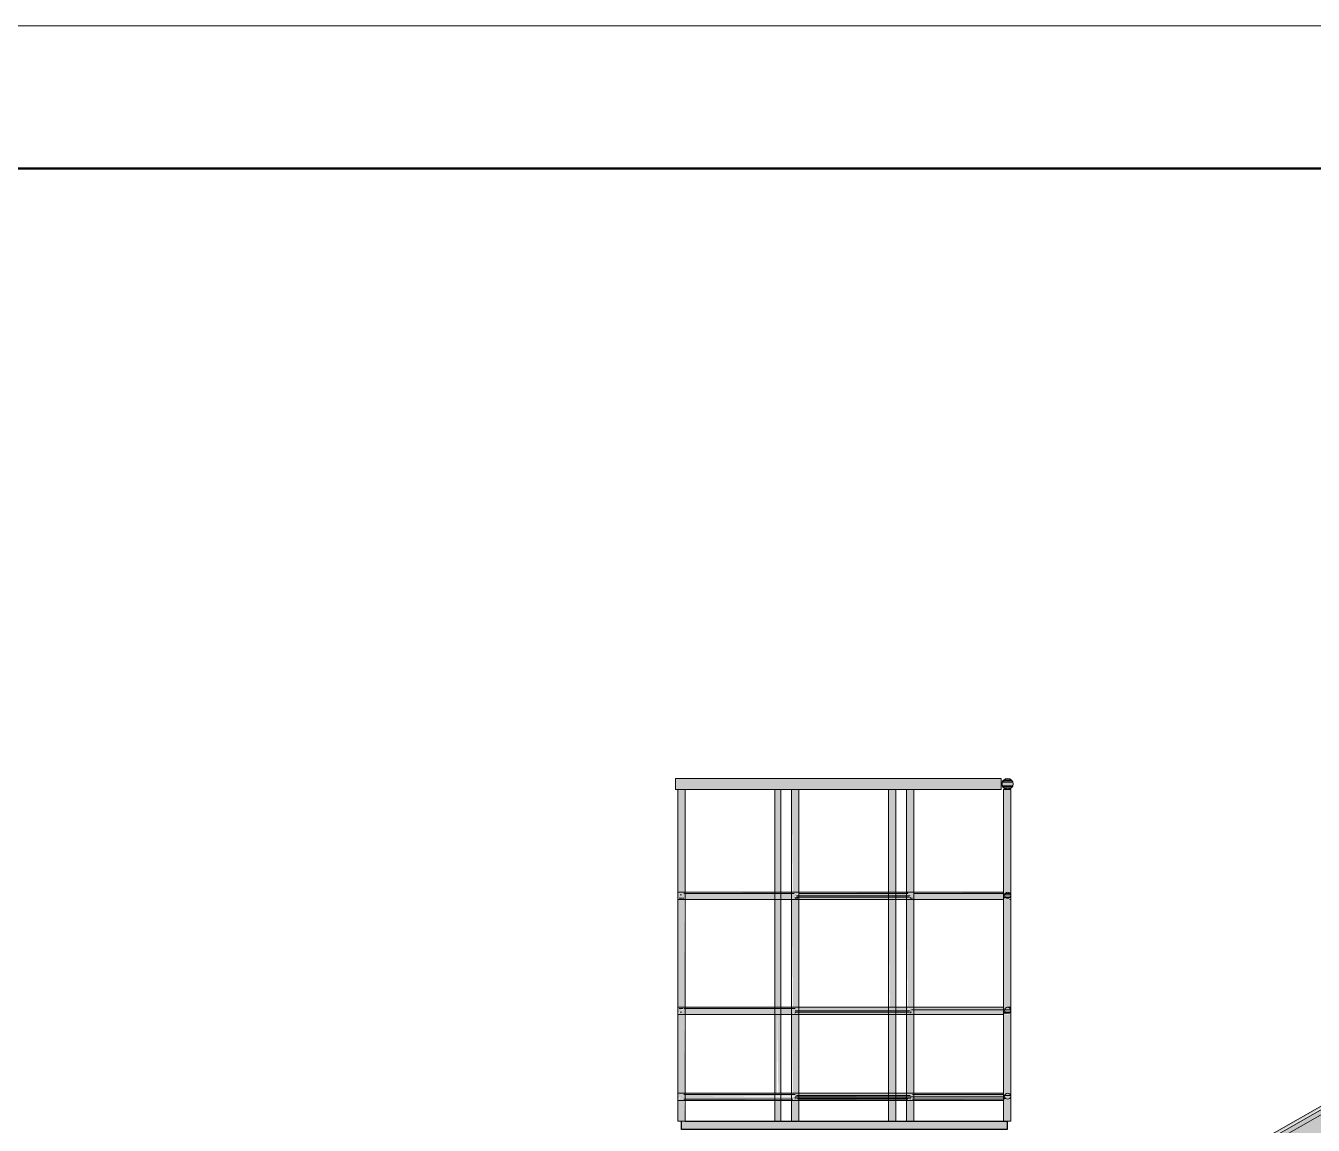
# Model space of a CAD drawing. Header units: millimetres. Extents: x -11345 to 411485, y -9810 to 73012.
# Drawn here: x 352207 to 356710, y 46903 to 50749 of the extents above; entities that cross this region are included whole.
import ezdxf

# ---------------------------------------------------------------- set-up
doc = ezdxf.new("R2010")
doc.units = ezdxf.units.MM
for name, color, linetype in [('PDF _Линии', 7, 'Continuous'), ('PDF _Основная надпись', 7, 'Continuous'), ('PDF _Перекрытие', 7, 'Continuous')]:
    doc.layers.add(name, color=color, linetype=linetype)
doc.layers.add('PDF _Ограждение', color=7, linetype='Continuous', true_color=0x7f7f7f)

msp = doc.modelspace()

# ---------------------------------------------------------------- hatches: boundary and pattern name
at = {"layer": 'PDF _Ограждение', "transparency": 33554559}
h = msp.add_hatch(color=256, dxfattribs=at)
h.paths.add_polyline_path([(354936.76906, 46989.74038), (355292.34428, 46993.97342), (355288.11124, 46989.74038), (355288.11124, 46917.77873), (355313.50947, 46917.77873), (355313.50947, 46989.74038), (355351.60682, 46989.74038), (355626.75431, 46993.97342), (355626.75431, 46917.77873), (355652.15254, 46917.77873), (355652.15254, 47696.65779), (355647.9195, 47692.42475), (355643.68646, 47692.42475), (355652.15254, 47700.89082), (355652.15254, 48077.63124), (355647.9195, 48077.63124), (355647.9195, 48081.86427), (355652.15254, 48081.86427), (355656.38558, 48086.09731), (355660.61862, 48090.33035), (355660.61862, 48103.02947), (355656.38558, 48107.2625), (355647.9195, 48115.72858), (355630.98735, 48115.72858), (355626.75431, 48111.49554), (355622.52127, 48107.2625), (355618.28823, 48103.02947), (355618.28823, 48115.72858), (354479.60092, 48115.72858), (354479.60092, 48077.63124), (354488.067, 48077.63124), (354488.067, 47717.82298), (354492.30003, 47713.58994), (354488.067, 47713.58994), (354488.067, 47294.51914), (354496.53307, 47298.75218), (354492.30003, 47294.51914), (354488.067, 47290.2861), (354488.067, 46993.97342), (354496.53307, 47002.4395), (354496.53307, 46998.20646), (354492.30003, 46993.97342), (354488.067, 46993.97342), (354488.067, 46917.77873), (354513.46523, 46917.77873), (354509.23219, 46989.74038), (354509.23219, 46993.97342), (354513.46523, 46993.97342), (354513.46523, 46989.74038), (354560.02865, 46989.74038), (354890.20564, 46993.97342), (354894.43868, 46993.97342), (354894.43868, 46998.20646), (354898.67172, 47002.4395), (354513.46523, 47002.4395), (354898.67172, 47006.67253), (354898.67172, 47002.4395), (355300.81036, 47006.67253), (355300.81036, 47002.4395), (354898.67172, 47002.4395), (354894.43868, 46993.97342), (354885.9726, 46989.74038), (354885.9726, 46917.77873), (354911.37083, 46917.77873), (354911.37083, 46989.74038)])
h.paths.add_polyline_path([(355630.98735, 46998.20646), (355630.98735, 46993.97342), (355626.75431, 47002.4395)], flags=0)
h.paths.add_polyline_path([(354911.37083, 47015.13861), (354911.37083, 47290.2861), (355224.61567, 47290.2861), (355224.61567, 47015.13861)], flags=0)
h.paths.add_polyline_path([(354890.20564, 47015.13861), (354847.87525, 47015.13861), (354847.87525, 47290.2861), (354885.9726, 47290.2861)], flags=0)
h.paths.add_polyline_path([(355313.50947, 47015.13861), (355313.50947, 47290.2861), (355626.75431, 47290.2861), (355626.75431, 47015.13861)], flags=0)
h.paths.add_polyline_path([(354902.90475, 47298.75218), (354898.67172, 47302.98522), (354902.90475, 47302.98522)], flags=0)
h.paths.add_polyline_path([(355635.22039, 47290.2861), (355630.98735, 47294.51914), (355635.22039, 47294.51914), (355635.22039, 47290.2861), (355643.68646, 47294.51914), (355647.9195, 47294.51914), (355643.68646, 47290.2861)], flags=0)
h.paths.add_polyline_path([(355313.50947, 47315.68433), (355313.50947, 47692.42475), (355626.75431, 47692.42475), (355626.75431, 47315.68433)], flags=0)
h.paths.add_polyline_path([(354894.43868, 47696.65779), (354890.20564, 47694.54127), (354890.20564, 47696.65779), (354894.43868, 47696.65779), (354894.43868, 47700.89082), (354898.67172, 47700.89082), (354898.67172, 47705.12386), (354902.90475, 47700.89082), (354898.67172, 47700.89082)], flags=0)
h.paths.add_polyline_path([(354509.23219, 47713.58994), (354509.23219, 47717.82298), (354513.46523, 47717.82298), (354513.46523, 48077.63124), (354826.71006, 48077.63124), (354826.71006, 47717.82298), (354847.87525, 47717.82298), (354847.87525, 48077.63124), (354885.9726, 48077.63124), (354890.20564, 47717.82298), (354894.43868, 47713.58994), (354890.20564, 47713.58994), (354885.9726, 47717.82298)], flags=0)
h.paths.add_polyline_path([(355635.22039, 48077.63124), (355626.75431, 48077.63124), (355626.75431, 47717.82298), (355313.50947, 47713.58994), (355309.27643, 47713.58994), (355313.50947, 47717.82298), (355313.50947, 48077.63124), (355618.28823, 48077.63124), (355618.28823, 48090.33035), (355622.52127, 48086.09731), (355626.75431, 48081.86427)], flags=0)
h.paths.add_polyline_path([(354902.90475, 47709.3569), (354907.13779, 47713.58994), (354911.37083, 47717.82298), (354911.37083, 48077.63124), (355224.61567, 48077.63124), (355224.61567, 47717.82298), (355250.0139, 47717.82298), (355250.0139, 48077.63124), (355288.11124, 48077.63124), (355288.11124, 47717.82298), (354911.37083, 47713.58994), (354907.13779, 47713.58994), (354907.13779, 47709.3569)], flags=0)
h.paths.add_polyline_path([(355647.9195, 47713.58994), (355643.68646, 47713.58994), (355639.45343, 47717.82298), (355635.22039, 47713.58994), (355630.98735, 47713.58994), (355635.22039, 47717.82298), (355639.45343, 47717.82298), (355643.68646, 47717.82298)], flags=0)
h.paths.add_polyline_path([(355292.34428, 47696.65779), (355296.57732, 47700.89082), (355300.81036, 47700.89082), (355300.81036, 47705.12386), (355305.0434, 47700.89082), (355300.81036, 47700.89082)], flags=0)
h.paths.add_polyline_path([(354509.23219, 47696.65779), (354504.99915, 47696.65779), (354500.76611, 47700.89082), (354504.99915, 47700.89082)], flags=0)
h.paths.add_polyline_path([(355292.34428, 47315.68433), (355250.0139, 47315.68433), (355250.0139, 47692.42475), (355288.11124, 47692.42475)], flags=0)
h.paths.add_polyline_path([(354826.71006, 47315.68433), (354513.46523, 47315.68433), (354509.23219, 47692.42475), (354826.71006, 47692.42475)], flags=0)
h.paths.add_polyline_path([(354890.20564, 47315.68433), (354847.87525, 47315.68433), (354847.87525, 47692.42475), (354885.9726, 47692.42475)], flags=0)
h.paths.add_polyline_path([(354911.37083, 47315.68433), (354911.37083, 47692.42475), (355224.61567, 47692.42475), (355228.84871, 47315.68433)], flags=0)
h.paths.add_polyline_path([(355296.57732, 47307.21826), (355292.34428, 47311.4513), (355296.57732, 47311.4513), (355300.81036, 47307.21826)], flags=0)
h.paths.add_polyline_path([(354500.76611, 47307.21826), (354504.99915, 47311.4513), (354509.23219, 47311.4513), (354504.99915, 47307.21826)], flags=0)
h.paths.add_polyline_path([(355292.34428, 47294.51914), (355296.57732, 47298.75218), (355300.81036, 47302.98522), (355300.81036, 47298.75218)], flags=0)
h.paths.add_polyline_path([(354894.43868, 47294.51914), (354890.20564, 47292.40262), (354890.20564, 47294.51914), (354894.43868, 47294.51914), (354894.43868, 47298.75218), (354898.67172, 47298.75218)], flags=0)
h.paths.add_polyline_path([(355288.11124, 47015.13861), (355250.0139, 47015.13861), (355250.0139, 47290.2861), (355288.11124, 47290.2861)], flags=0)
h.paths.add_polyline_path([(354826.71006, 47015.13861), (354513.46523, 47015.13861), (354509.23219, 47290.2861), (354826.71006, 47290.2861)], flags=0)
h.paths.add_polyline_path([(354839.40918, 47015.13861), (354835.17614, 47015.13861), (354835.17614, 47290.2861)], flags=0)
h.paths.add_polyline_path([(354500.76611, 47002.4395), (354496.53307, 47006.67253), (354500.76611, 47006.67253)], flags=0)
at = {"layer": 'PDF _Ограждение', "true_color": 0xb5bcbf, "transparency": 33554559}
h = msp.add_hatch(color=9, dxfattribs=at)
h.paths.add_polyline_path([(357730.57437, 47417.27725), (357739.04045, 47425.74333), (357590.8841, 47425.74333), (357590.8841, 47442.67548), (357569.71891, 47434.20941), (353874.27643, 45330.38935), (353789.61567, 45283.82593), (353984.33543, 45283.82593), (354026.66582, 45309.22416), (357726.34133, 47413.04422), (357671.31183, 47417.27725)])
h.paths.add_polyline_path([(357573.95195, 47413.04422), (354966.25115, 45930.17545), (357573.95195, 47416.09505)], flags=0)
h.paths.add_polyline_path([(357581.04395, 47420.13622), (357578.18499, 47417.27725), (357576.02664, 47417.27725)], flags=0)
h.paths.add_polyline_path([(357544.32068, 47429.97637), (353776.91655, 45283.82593), (353789.61567, 45283.82593), (357557.0198, 47429.97637), (357569.71891, 47434.20941)])
at = {"layer": 'PDF _Ограждение', "transparency": 33554559}
for points in [[(354847.87525, 46989.74038), (354826.71006, 46989.74038), (354826.71006, 46917.77873), (354847.87525, 46917.77873)], [(355250.0139, 46989.74038), (355224.61567, 46989.74038), (355224.61567, 46917.77873), (355250.0139, 46917.77873)]]:
    msp.add_hatch(color=256, dxfattribs=at).paths.add_polyline_path(points)
at = {"layer": 'PDF _Перекрытие', "true_color": 0x787878, "transparency": 33554559}
msp.add_hatch(color=8, dxfattribs=at).paths.add_polyline_path([(355639.45343, 46917.77873), (354500.76611, 46917.77873), (354500.76611, 46888.14746), (355639.45343, 46888.14746)])

# ---------------------------------------------------------------- linework, layer by layer
at = {"layer": 'PDF _Линии', "lineweight": 30}
msp.add_lwpolyline([(355639.45343, 46917.77873), (355639.45343, 46888.14746), (354500.76611, 46888.14746), (354500.76611, 46917.77873)], dxfattribs=at)
at = {"layer": 'PDF _Линии', "lineweight": 30, "ltscale": 3.767537}
msp.add_lwpolyline([(354513.46523, 46917.77873), (355639.45343, 46917.77873)], dxfattribs=at)
at = {"layer": 'PDF _Ограждение', "color": 7, "lineweight": 9}
for points in [[(355618.28823, 48115.72858), (354479.60092, 48115.72858), (354479.60092, 48094.56339), (354479.60092, 48077.63124), (355618.28823, 48077.63124), (355618.28823, 48094.56339)], [(354513.46523, 46917.77873), (354513.46523, 48077.63124), (354488.067, 48077.63124), (354488.067, 46917.77873)], [(354911.37083, 48077.63124), (354898.67172, 48077.63124), (354885.9726, 48077.63124), (354885.9726, 46917.77873), (354898.67172, 46917.77873), (354911.37083, 46917.77873)], [(355313.50947, 48077.63124), (355300.81036, 48077.63124), (355288.11124, 48077.63124), (355288.11124, 46917.77873), (355300.81036, 46917.77873), (355313.50947, 46917.77873)], [(355626.75431, 47717.82298), (354488.067, 47717.82298), (354488.067, 47705.12386), (354488.067, 47692.42475), (355626.75431, 47692.42475), (355626.75431, 47705.12386)], [(355626.75431, 47315.68433), (354488.067, 47315.68433), (354488.067, 47302.98522), (354488.067, 47290.2861), (355626.75431, 47290.2861), (355626.75431, 47302.98522)], [(355626.75431, 47015.13861), (354488.067, 47015.13861), (354488.067, 47002.4395), (354488.067, 46989.74038), (355626.75431, 46989.74038), (355626.75431, 47002.4395)]]:
    msp.add_lwpolyline(points, close=True, dxfattribs=at)
at = {"layer": 'PDF _Ограждение', "lineweight": 0}
for points in [[(355660.61862, 48103.02947), (355618.28823, 48103.02947), (355660.61862, 48103.02947)], [(355656.38558, 48107.2625), (355622.52127, 48107.2625), (355656.38558, 48107.2625)], [(355652.15254, 48111.49554), (355626.75431, 48111.49554), (355652.15254, 48111.49554)], [(355652.15254, 48111.49554), (355626.75431, 48111.49554), (355652.15254, 48111.49554)], [(355660.61862, 48090.33035), (355618.28823, 48090.33035), (355660.61862, 48090.33035)], [(355656.38558, 48086.09731), (355622.52127, 48086.09731), (355656.38558, 48086.09731)], [(355652.15254, 48081.86427), (355626.75431, 48081.86427), (355652.15254, 48081.86427)], [(355643.68646, 48077.63124), (355635.22039, 48077.63124), (355643.68646, 48077.63124)], [(354488.067, 47692.42475), (354488.067, 47692.42475), (354488.067, 47692.42475)], [(354488.067, 47692.42475), (354488.067, 47692.42475), (354488.067, 47692.42475)], [(354488.067, 47692.42475), (354488.067, 47692.42475), (354488.067, 47692.42475)], [(354488.067, 47692.42475), (354488.067, 47692.42475), (354488.067, 47692.42475)], [(354488.067, 47692.42475), (354488.067, 47692.42475), (354488.067, 47692.42475)], [(354509.23219, 47692.42475), (354488.067, 47692.42475), (354509.23219, 47692.42475)], [(354509.23219, 47696.65779), (354492.30003, 47696.65779), (354509.23219, 47696.65779)], [(354500.76611, 47709.3569), (354496.53307, 47709.3569), (354500.76611, 47709.3569)], [(354894.43868, 47713.58994), (354509.23219, 47713.58994), (354894.43868, 47713.58994)], [(354847.87525, 47717.82298), (354835.17614, 47717.82298), (354847.87525, 47717.82298)], [(354898.67172, 47696.65779), (354898.67172, 47700.89082), (354898.67172, 47696.65779)], [(354907.13779, 47696.65779), (354898.67172, 47696.65779), (354907.13779, 47696.65779)], [(355300.81036, 47705.12386), (354902.90475, 47705.12386), (355300.81036, 47705.12386)], [(355296.57732, 47700.89082), (354902.90475, 47700.89082), (355296.57732, 47700.89082)], [(355292.34428, 47713.58994), (354911.37083, 47713.58994), (355292.34428, 47713.58994)], [(355250.0139, 47717.82298), (355237.31478, 47717.82298), (355250.0139, 47717.82298)], [(355292.34428, 47713.58994), (355288.11124, 47717.82298), (355292.34428, 47713.58994)], [(355300.81036, 47696.65779), (355300.81036, 47700.89082), (355300.81036, 47696.65779)], [(355309.27643, 47696.65779), (355300.81036, 47696.65779), (355309.27643, 47696.65779)], [(355626.75431, 47713.58994), (355313.50947, 47713.58994), (355626.75431, 47713.58994)], [(355626.75431, 47713.58994), (355626.75431, 47717.82298), (355626.75431, 47713.58994)], [(355652.15254, 47709.3569), (355626.75431, 47709.3569), (355652.15254, 47709.3569)], [(355652.15254, 47700.89082), (355626.75431, 47700.89082), (355652.15254, 47700.89082)], [(355630.98735, 47696.65779), (355626.75431, 47700.89082), (355630.98735, 47696.65779)], [(355647.9195, 47713.58994), (355630.98735, 47713.58994), (355647.9195, 47713.58994)], [(355652.15254, 47692.42475), (355647.9195, 47692.42475), (355652.15254, 47692.42475)], [(355652.15254, 47692.42475), (355652.15254, 47696.65779), (355652.15254, 47692.42475)], [(354488.067, 47294.51914), (354488.067, 47294.51914), (354488.067, 47294.51914)], [(354488.067, 47294.51914), (354488.067, 47294.51914), (354488.067, 47294.51914)], [(354488.067, 47290.2861), (354488.067, 47290.2861), (354488.067, 47290.2861)], [(354488.067, 47290.2861), (354488.067, 47290.2861), (354488.067, 47290.2861)], [(354509.23219, 47290.2861), (354488.067, 47290.2861), (354509.23219, 47290.2861)], [(354504.99915, 47311.4513), (354492.30003, 47311.4513), (354504.99915, 47311.4513)], [(354500.76611, 47298.75218), (354496.53307, 47298.75218), (354500.76611, 47298.75218)], [(354894.43868, 47311.4513), (354509.23219, 47311.4513), (354894.43868, 47311.4513)], [(354890.20564, 47315.68433), (354534.63042, 47315.68433), (354890.20564, 47315.68433)], [(354898.67172, 47311.4513), (354894.43868, 47311.4513), (354898.67172, 47311.4513)], [(355300.81036, 47302.98522), (354898.67172, 47302.98522), (355300.81036, 47302.98522)], [(354902.90475, 47298.75218), (354898.67172, 47298.75218), (354902.90475, 47298.75218)], [(354898.67172, 47294.51914), (354898.67172, 47298.75218), (354898.67172, 47294.51914)], [(355296.57732, 47298.75218), (354902.90475, 47298.75218), (355296.57732, 47298.75218)], [(355292.34428, 47315.68433), (355288.11124, 47315.68433), (355292.34428, 47315.68433)], [(355305.0434, 47298.75218), (355300.81036, 47298.75218), (355305.0434, 47298.75218)], [(355300.81036, 47294.51914), (355300.81036, 47298.75218), (355300.81036, 47294.51914)], [(355626.75431, 47307.21826), (355305.0434, 47307.21826), (355626.75431, 47307.21826)], [(355652.15254, 47307.21826), (355626.75431, 47307.21826), (355652.15254, 47307.21826)], [(355652.15254, 47298.75218), (355626.75431, 47298.75218), (355652.15254, 47298.75218)], [(355630.98735, 47294.51914), (355626.75431, 47298.75218), (355630.98735, 47294.51914)], [(355647.9195, 47294.51914), (355630.98735, 47294.51914), (355647.9195, 47294.51914)], [(355652.15254, 47315.68433), (355639.45343, 47315.68433), (355652.15254, 47315.68433)], [(355652.15254, 47294.51914), (355652.15254, 47298.75218), (355652.15254, 47294.51914)], [(354513.46523, 47015.13861), (354488.067, 47015.13861), (354513.46523, 47015.13861)], [(354890.20564, 47015.13861), (354534.63042, 47015.13861), (354890.20564, 47015.13861)], [(355292.34428, 47015.13861), (355288.11124, 47015.13861), (355292.34428, 47015.13861)], [(354488.067, 46993.97342), (354488.067, 46993.97342), (354488.067, 46993.97342)], [(354488.067, 46993.97342), (354488.067, 46993.97342), (354488.067, 46993.97342)], [(354488.067, 46993.97342), (354488.067, 46993.97342), (354488.067, 46993.97342)], [(354488.067, 46993.97342), (354488.067, 46993.97342), (354488.067, 46993.97342)], [(354894.43868, 47010.90557), (354509.23219, 47010.90557), (354894.43868, 47010.90557)], [(354894.43868, 47010.90557), (354509.23219, 47010.90557), (354894.43868, 47010.90557)], [(354890.20564, 46993.97342), (354509.23219, 46993.97342), (354890.20564, 46993.97342)], [(354898.67172, 47010.90557), (354894.43868, 47010.90557), (354898.67172, 47010.90557)], [(354898.67172, 47006.67253), (354898.67172, 47006.67253), (354898.67172, 47006.67253)], [(354898.67172, 47006.67253), (354898.67172, 47006.67253), (354898.67172, 47006.67253)], [(355300.81036, 47002.4395), (354898.67172, 47002.4395), (355300.81036, 47002.4395)], [(354898.67172, 46993.97342), (354898.67172, 47002.4395), (354898.67172, 46993.97342)], [(355300.81036, 47006.67253), (354902.90475, 47006.67253), (355300.81036, 47006.67253)], [(355296.57732, 46998.20646), (354902.90475, 46998.20646), (355296.57732, 46998.20646)], [(355292.34428, 46993.97342), (354907.13779, 46993.97342), (355292.34428, 46993.97342)], [(355300.81036, 47006.67253), (355300.81036, 47006.67253), (355300.81036, 47006.67253)], [(355300.81036, 47006.67253), (355300.81036, 47006.67253), (355300.81036, 47006.67253)], [(355626.75431, 47002.4395), (355300.81036, 47002.4395), (355626.75431, 47002.4395)], [(355300.81036, 46993.97342), (355300.81036, 47002.4395), (355300.81036, 46993.97342)], [(355626.75431, 47010.90557), (355309.27643, 47010.90557), (355626.75431, 47010.90557)], [(355626.75431, 46993.97342), (355309.27643, 46993.97342), (355626.75431, 46993.97342)], [(355652.15254, 47006.67253), (355626.75431, 47006.67253), (355652.15254, 47006.67253)], [(355626.75431, 47006.67253), (355626.75431, 47006.67253), (355626.75431, 47006.67253)], [(355626.75431, 47006.67253), (355626.75431, 47006.67253), (355626.75431, 47006.67253)], [(355626.75431, 47006.67253), (355626.75431, 47006.67253), (355626.75431, 47006.67253)], [(355626.75431, 47002.4395), (355626.75431, 47002.4395), (355626.75431, 47002.4395)], [(355630.98735, 46993.97342), (355626.75431, 47002.4395), (355630.98735, 46993.97342)], [(355652.15254, 47006.67253), (355652.15254, 47006.67253), (355652.15254, 47006.67253)], [(355652.15254, 47006.67253), (355652.15254, 47006.67253), (355652.15254, 47006.67253)], [(355652.15254, 46993.97342), (355652.15254, 46998.20646), (355652.15254, 46993.97342)]]:
    msp.add_lwpolyline(points, dxfattribs=at)
at = {"layer": 'PDF _Ограждение', "color": 7, "lineweight": 9, "ltscale": 3.767537}
for points in [[(354826.71006, 48077.63124), (354826.71006, 46917.77873)], [(354847.87525, 46917.77873), (354847.87525, 48077.63124)], [(355224.61567, 48077.63124), (355224.61567, 46917.77873)], [(355250.0139, 46917.77873), (355250.0139, 48077.63124)], [(355626.75431, 48077.63124), (355626.75431, 46917.77873)]]:
    msp.add_lwpolyline(points, dxfattribs=at)
at = {"layer": 'PDF _Ограждение', "color": 7, "lineweight": 9}
msp.add_lwpolyline([(355639.45343, 46917.77873), (355652.15254, 46917.77873), (355652.15254, 48077.63124), (355626.75431, 48077.63124)], dxfattribs=at)
at = {"layer": 'PDF _Ограждение', "lineweight": 0}
for points in [[(354488.067, 47692.42475), (354488.067, 47692.42475), (354488.067, 47692.42475)], [(354898.67172, 47705.12386), (354898.67172, 47705.12386), (354898.67172, 47705.12386)], [(355313.50947, 47692.42475), (355313.50947, 47692.42475), (355313.50947, 47692.42475)], [(354488.067, 47290.2861), (354488.067, 47290.2861), (354488.067, 47290.2861)], [(354898.67172, 47302.98522), (354898.67172, 47302.98522), (354898.67172, 47302.98522)], [(355300.81036, 47307.21826), (355300.81036, 47307.21826), (355300.81036, 47307.21826)], [(355313.50947, 47290.2861), (355313.50947, 47290.2861), (355313.50947, 47290.2861)], [(355626.75431, 47315.68433), (355626.75431, 47315.68433), (355626.75431, 47315.68433)], [(355626.75431, 47302.98522), (355626.75431, 47302.98522), (355626.75431, 47302.98522)], [(355626.75431, 47298.75218), (355626.75431, 47298.75218), (355626.75431, 47298.75218)], [(355652.15254, 47302.98522), (355652.15254, 47302.98522), (355652.15254, 47302.98522)], [(355626.75431, 47015.13861), (355626.75431, 47015.13861), (355626.75431, 47015.13861)], [(354488.067, 46989.74038), (354488.067, 46989.74038), (354488.067, 46989.74038)], [(354500.76611, 47002.4395), (354500.76611, 47002.4395), (354500.76611, 47002.4395)], [(354898.67172, 47002.4395), (354898.67172, 47002.4395), (354898.67172, 47002.4395)], [(354898.67172, 47002.4395), (354898.67172, 47002.4395), (354898.67172, 47002.4395)], [(355300.81036, 47006.67253), (355300.81036, 47006.67253), (355300.81036, 47006.67253)], [(355300.81036, 47002.4395), (355300.81036, 47002.4395), (355300.81036, 47002.4395)], [(355313.50947, 46989.74038), (355313.50947, 46989.74038), (355313.50947, 46989.74038)], [(355652.15254, 47002.4395), (355652.15254, 47002.4395), (355652.15254, 47002.4395)]]:
    msp.add_lwpolyline(points, close=True, dxfattribs=at)
at = {"layer": 'PDF _Ограждение', "color": 7, "lineweight": 9, "ltscale": 43.359685}
msp.add_lwpolyline([(357544.32068, 47429.97637), (352519.70416, 44564.20941)], dxfattribs=at)
at = {"layer": 'PDF _Ограждение', "color": 7, "lineweight": 9, "ltscale": 43.606457}
msp.add_lwpolyline([(352540.86936, 44564.20941), (357590.8841, 47442.67548)], dxfattribs=at)
at = {"layer": 'PDF _Ограждение', "color": 7, "lineweight": 9, "ltscale": 43.265167}
msp.add_lwpolyline([(357590.8841, 47425.74333), (352540.86936, 44547.27725)], dxfattribs=at)
at = {"layer": 'PDF _Ограждение', "color": 7, "lineweight": 9}
for centre, radius in [((355641.57221, 48096.68217), 19.05094), ((355641.56915, 47707.23958), 10.5818), ((355641.56915, 47305.10094), 10.5818), ((355641.56915, 47004.55522), 10.5818)]:
    msp.add_circle(centre, radius, dxfattribs=at)
at = {"layer": 'PDF _Основная надпись', "lineweight": 20}
msp.add_lwpolyline([(285392.18204, -8640.84959), (411477.46228, -8640.84959), (411477.46228, 50748.67843), (285392.18204, 50748.67843)], close=True, dxfattribs=at)
at = {"layer": 'PDF _Основная надпись', "lineweight": 50}
msp.add_lwpolyline([(410977.96375, -8141.35106), (410977.96375, 50249.17991), (287390.17614, 50249.17991), (287390.17614, -8141.35106)], close=True, dxfattribs=at)

doc.saveas('drawing.dxf')
